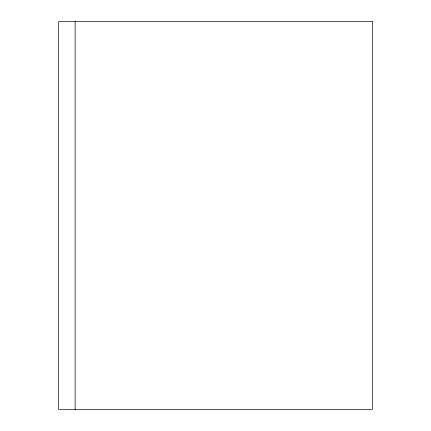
<?xml version="1.0" encoding="UTF-8"?>
<svg xmlns="http://www.w3.org/2000/svg" width="431" height="431" viewBox="0 0 431 431"><rect width="100%" height="100%" fill="white"/><g stroke="black" fill="none" stroke-linecap="round" stroke-linejoin="round"><path stroke-width="0.65" d="M75.129 21.55L75.129 409.45M372.352 21.55L58.648 21.55L58.648 409.45L372.352 409.45L372.352 21.55"/></g></svg>
